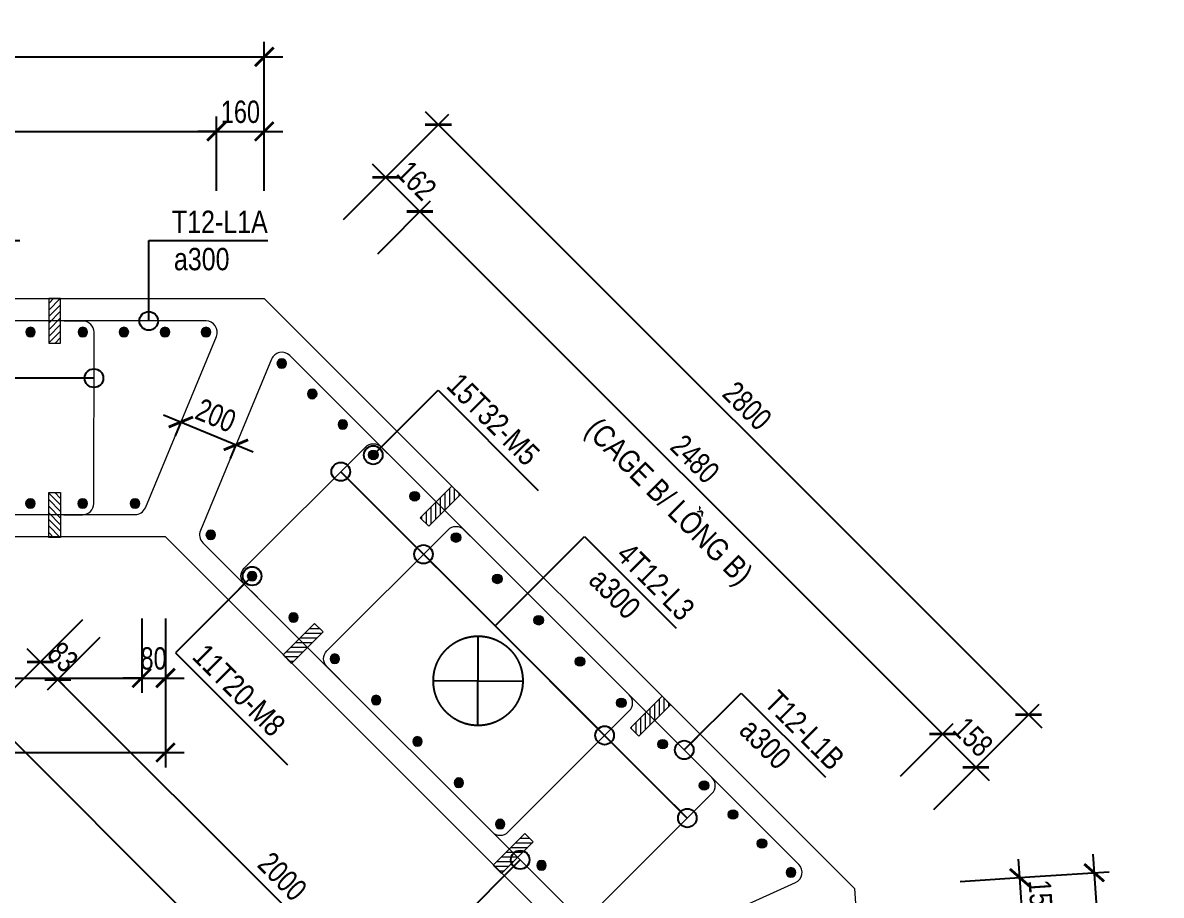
# Model space of a CAD drawing. Header units: millimetres. Extents: x 2611025 to 4139346, y -89870 to 101087.
# Drawn here: x 3297147 to 3312421, y -10516 to 1195 of the extents above; entities that cross this region are included whole.
import ezdxf
from ezdxf.enums import TextEntityAlignment as Align

# ---------------------------------------------------------------- set-up
doc = ezdxf.new("R2010")
doc.units = ezdxf.units.MM
doc.header["$LTSCALE"] = 1200
doc.header["$PDMODE"] = 35
doc.linetypes.add('CENTER', pattern=[2, 1.25, -0.25, 0.25, -0.25])
doc.linetypes.add('HIDDEN', pattern=[0.375, 0.25, -0.125])
for name, color, linetype, lineweight in [('5', 5, 'Continuous', 13), ('BOUND', 3, 'Continuous', 20), ('ENOTE', 2, 'Continuous', 15), ('GRID', 74, 'CENTER', 15), ('LEADER', 8, 'Continuous', 9), ('MCT', 6, 'Continuous', 20), ('TEXTEN', 3, 'Continuous', 13), ('TEXTMA', 2, 'Continuous', 13), ('TEXTVN', 2, 'Continuous', 20), ('TIE', 4, 'Continuous', 13)]:
    doc.layers.add(name, color=color, linetype=linetype, lineweight=lineweight)
doc.layers.add('CDC.02.DIM', color=1, linetype='Continuous')
doc.layers.add('MIE', color=5, linetype='HIDDEN')
doc.styles.add('DB_Arial', font='arial.ttf', dxfattribs={"width": 0.8})
doc.styles.add('SMTEXT', font='arial.ttf', dxfattribs={"width": 0.75})
doc.dimstyles.new('BSV25', dxfattribs={"dimtxt": 300, "dimasz": 250, "dimexe": 200, "dimexo": 0, "dimgap": 108, "dimtad": 1, "dimdec": 0, "dimlfac": 0.25, "dimdsep": 46, "dimtxsty": 'SMTEXT', "dimblk": 'ARCHTICK', "dimcen": 100, "dimdle": 250, "dimclrd": 256, "dimclre": 256, "dimclrt": 2, "dimadec": 0, "dimazin": 0, "dimtfac": 1, "dimtdec": 0, "dimtix": 1, "dimtmove": 2, "dimatfit": 3, "dimfxl": 800, "dimfxlon": 1, "dimtolj": 1, "dimtzin": 0, "dimarcsym": 0})

# ---------------------------------------------------------------- blocks, each defined once
blk = doc.blocks.new('mct1')
at = {"lineweight": 9}
h = blk.add_hatch(color=256, dxfattribs=at)
h.dxf.hatch_style = 1
h.paths.add_polyline_path([(-16, 0, 1), (16, 0, 1)])
blk.add_circle((0, 0), 16, dxfattribs=at)
blk = doc.blocks.new('_ArchTick')
at = {"color": 0, "linetype": 'ByBlock', "const_width": 0.15}
blk.add_lwpolyline([(-0.5, -0.5), (0.5, 0.5)], dxfattribs=at)
blk = doc.blocks.new('*D722')
at = {"layer": 'CDC.02.DIM', "lineweight": -2, "transparency": 16777216}
for p, q in [((3299036.493402886, -4068.741166041), (3300237.536795152, -4566.229628114263)), ((3299267.463286014, -4164.412024130113), (3299190.926599541, -4349.187930634478)), ((3300006.566912024, -4470.558770021191), (3299930.030225551, -4655.334676525788))]:
    blk.add_line(p, q, dxfattribs=at)
at = {"layer": 'Defpoints', "color": 0, "transparency": 16777216}
for p in [(3299267.463286014, -4164.412024130113), (3300006.566912024, -4470.558770021191), (3300006.566912024, -4470.558770023286)]:
    blk.add_point(p, dxfattribs=at)
at = {"layer": 'CDC.02.DIM', "lineweight": -2, "transparency": 16777216, "xscale": 250, "yscale": 250, "zscale": 250}
for p, rotation in [((3299267.463286014, -4164.412024131976), 157.5000000000861), ((3300006.566912024, -4470.558770023286), 337.5000000000862)]:
    blk.add_blockref('_ArchTick', p, dxfattribs=dict(at, rotation=rotation))
at = {"layer": 'CDC.02.DIM', "color": 2, "transparency": 16777216, "insert": (3299736.961256738, -4076.194027603371), "char_height": 300, "attachment_point": 5, "rotation": 337.5000000000861, "style": 'SMTEXT'}
blk.add_mtext('\\A1;200', dxfattribs=at)
blk = doc.blocks.new('*D690')
at = {"layer": 'CDC.02.DIM', "lineweight": -2, "transparency": 16777216}
for p, q in [((3289784.985487569, -62.85464714717818), (3289784.985487569, 937.1453528528218)), ((3300386.938766096, -62.85464714717818), (3300386.938766096, 937.1453528528218)), ((3289534.985487569, 737.1453528528218), (3300636.938766096, 737.1453528528218))]:
    blk.add_line(p, q, dxfattribs=at)
at = {"layer": 'Defpoints', "color": 0, "transparency": 16777216}
for p in [(3300386.938766096, 737.1453528528218), (3289784.985487569, -2507.009509274911), (3300386.938766096, -2507.009509274911)]:
    blk.add_point(p, dxfattribs=at)
at = {"layer": 'CDC.02.DIM', "lineweight": -2, "transparency": 16777216, "xscale": 250, "yscale": 250, "zscale": 250, "rotation": 180}
blk.add_blockref('_ArchTick', (3289784.985487569, 737.1453528528218), dxfattribs=at)
at = {"layer": 'CDC.02.DIM', "lineweight": -2, "transparency": 16777216, "xscale": 250, "yscale": 250, "zscale": 250}
blk.add_blockref('_ArchTick', (3300386.938766096, 737.1453528528218), dxfattribs=at)
at = {"layer": 'CDC.02.DIM', "color": 2, "transparency": 16777216, "insert": (3295085.962126832, 998.3172491693293), "char_height": 300, "attachment_point": 5, "style": 'SMTEXT'}
blk.add_mtext('\\A1;2650', dxfattribs=at)
blk = doc.blocks.new('*D691')
at = {"layer": 'CDC.02.DIM', "lineweight": -2, "transparency": 16777216}
for p, q in [((3289783.185216455, -7800.26799046871), (3289783.185216455, -8800.26799046871)), ((3299061.455366502, -7800.26799046871), (3299061.455366502, -8800.26799046871)), ((3289533.185216455, -8600.26799046871), (3299311.455366502, -8600.26799046871))]:
    blk.add_line(p, q, dxfattribs=at)
at = {"layer": 'Defpoints', "color": 0, "transparency": 16777216}
for p in [(3289783.185216455, -5547.601401415828), (3299061.455366502, -5707.009509274911), (3299061.455366502, -8600.26799046871)]:
    blk.add_point(p, dxfattribs=at)
at = {"layer": 'CDC.02.DIM', "lineweight": -2, "transparency": 16777216, "xscale": 250, "yscale": 250, "zscale": 250, "rotation": 180}
blk.add_blockref('_ArchTick', (3289783.185216455, -8600.26799046871), dxfattribs=at)
at = {"layer": 'CDC.02.DIM', "lineweight": -2, "transparency": 16777216, "xscale": 250, "yscale": 250, "zscale": 250}
blk.add_blockref('_ArchTick', (3299061.455366502, -8600.26799046871), dxfattribs=at)
at = {"layer": 'CDC.02.DIM', "color": 2, "transparency": 16777216, "insert": (3294422.320291478, -8338.993774916187), "char_height": 300, "attachment_point": 5, "style": 'SMTEXT'}
blk.add_mtext('\\A1;2320', dxfattribs=at)
blk = doc.blocks.new('*D692')
at = {"layer": 'CDC.02.DIM', "lineweight": -2, "transparency": 16777216}
for p, q in [((3290783.185216455, -6800.26799046871), (3290783.185216455, -7800.26799046871)), ((3298741.871294362, -6800.26799046871), (3298741.871294362, -7800.26799046871)), ((3290533.185216455, -7600.26799046871), (3298991.871294362, -7600.26799046871))]:
    blk.add_line(p, q, dxfattribs=at)
at = {"layer": 'Defpoints', "color": 0, "transparency": 16777216}
for p in [(3290783.185216455, -4547.601401415828), (3298741.871294362, -5381.729951120506), (3298741.871294362, -7600.26799046871)]:
    blk.add_point(p, dxfattribs=at)
at = {"layer": 'CDC.02.DIM', "lineweight": -2, "transparency": 16777216, "xscale": 250, "yscale": 250, "zscale": 250, "rotation": 180}
blk.add_blockref('_ArchTick', (3290783.185216455, -7600.26799046871), dxfattribs=at)
at = {"layer": 'CDC.02.DIM', "lineweight": -2, "transparency": 16777216, "xscale": 250, "yscale": 250, "zscale": 250}
blk.add_blockref('_ArchTick', (3298741.871294362, -7600.26799046871), dxfattribs=at)
at = {"layer": 'CDC.02.DIM', "color": 2, "transparency": 16777216, "insert": (3294762.528255409, -7339.096094152203), "char_height": 300, "attachment_point": 5, "style": 'SMTEXT'}
blk.add_mtext('\\A1;1990', dxfattribs=at)
blk = doc.blocks.new('*D694')
at = {"layer": 'CDC.02.DIM', "lineweight": -2, "transparency": 16777216}
for p, q in [((3298741.871294362, -6800.26799046871), (3298741.871294362, -7800.26799046871)), ((3299061.455366502, -6800.26799046871), (3299061.455366502, -7800.26799046871)), ((3298741.871294362, -7600.26799046871), (3298491.871294362, -7600.26799046871)), ((3298741.871294362, -7600.26799046871), (3299061.455366502, -7600.26799046871)), ((3299061.455366502, -7600.26799046871), (3299311.455366502, -7600.26799046871))]:
    blk.add_line(p, q, dxfattribs=at)
at = {"layer": 'Defpoints', "color": 0, "transparency": 16777216}
for p in [(3298741.871294362, -5381.729951120506), (3299061.455366502, -5707.009509274911), (3299061.455366502, -7600.26799046871)]:
    blk.add_point(p, dxfattribs=at)
at = {"layer": 'CDC.02.DIM', "lineweight": -2, "transparency": 16777216, "xscale": 250, "yscale": 250, "zscale": 250}
blk.add_blockref('_ArchTick', (3298741.871294362, -7600.26799046871), dxfattribs=at)
at = {"layer": 'CDC.02.DIM', "lineweight": -2, "transparency": 16777216, "xscale": 250, "yscale": 250, "zscale": 250, "rotation": 180}
blk.add_blockref('_ArchTick', (3299061.455366502, -7600.26799046871), dxfattribs=at)
at = {"layer": 'CDC.02.DIM', "color": 2, "transparency": 16777216, "insert": (3298901.663330432, -7339.096094152203), "char_height": 300, "attachment_point": 5, "style": 'SMTEXT'}
blk.add_mtext('\\A1;80', dxfattribs=at)
blk = doc.blocks.new('*D695')
at = {"layer": 'CDC.02.DIM', "lineweight": -2, "transparency": 16777216}
for p, q in [((3290784.985487569, -1062.854647147178), (3290784.985487569, -62.85464714717818)), ((3299746.723580187, -1062.854647147178), (3299746.723580187, -62.85464714717818)), ((3290534.985487569, -262.8546471471782), (3299996.723580187, -262.8546471471782))]:
    blk.add_line(p, q, dxfattribs=at)
at = {"layer": 'Defpoints', "color": 0, "transparency": 16777216}
for p in [(3299746.723580187, -262.8546471471782), (3290784.985487569, -2507.009509274911), (3299746.723580187, -2507.009509274911)]:
    blk.add_point(p, dxfattribs=at)
at = {"layer": 'CDC.02.DIM', "lineweight": -2, "transparency": 16777216, "xscale": 250, "yscale": 250, "zscale": 250, "rotation": 180}
blk.add_blockref('_ArchTick', (3290784.985487569, -262.8546471471782), dxfattribs=at)
at = {"layer": 'CDC.02.DIM', "lineweight": -2, "transparency": 16777216, "xscale": 250, "yscale": 250, "zscale": 250}
blk.add_blockref('_ArchTick', (3299746.723580187, -262.8546471471782), dxfattribs=at)
at = {"layer": 'CDC.02.DIM', "color": 2, "transparency": 16777216, "insert": (3295265.854533878, -1.68275083067067), "char_height": 300, "attachment_point": 5, "style": 'SMTEXT'}
blk.add_mtext('\\A1;2240', dxfattribs=at)
blk = doc.blocks.new('*D697')
at = {"layer": 'CDC.02.DIM', "lineweight": -2, "transparency": 16777216}
for p, q in [((3299746.723580187, -1062.854647147178), (3299746.723580187, -62.85464714717818)), ((3300386.938766096, -1062.854647147178), (3300386.938766096, -62.85464714717818)), ((3299746.723580187, -262.8546471471782), (3299496.723580187, -262.8546471471782)), ((3299746.723580187, -262.8546471471782), (3300386.938766096, -262.8546471471782)), ((3300386.938766096, -262.8546471471782), (3300636.938766096, -262.8546471471782))]:
    blk.add_line(p, q, dxfattribs=at)
at = {"layer": 'Defpoints', "color": 0, "transparency": 16777216}
for p in [(3300386.938766096, -262.8546471471782), (3299746.723580187, -2507.009509274911), (3300386.938766096, -2507.009509274911)]:
    blk.add_point(p, dxfattribs=at)
at = {"layer": 'CDC.02.DIM', "lineweight": -2, "transparency": 16777216, "xscale": 250, "yscale": 250, "zscale": 250}
blk.add_blockref('_ArchTick', (3299746.723580187, -262.8546471471782), dxfattribs=at)
at = {"layer": 'CDC.02.DIM', "lineweight": -2, "transparency": 16777216, "xscale": 250, "yscale": 250, "zscale": 250, "rotation": 180}
blk.add_blockref('_ArchTick', (3300386.938766096, -262.8546471471782), dxfattribs=at)
at = {"layer": 'CDC.02.DIM', "color": 2, "transparency": 16777216, "insert": (3300066.831173141, -1.68275083067067), "char_height": 300, "attachment_point": 5, "style": 'SMTEXT'}
blk.add_mtext('\\A1;160', dxfattribs=at)
blk = doc.blocks.new('*D698')
at = {"layer": 'CDC.02.DIM', "lineweight": -2, "transparency": 16777216}
for p, q in [((3302545.177280068, 4.782395291142166), (3310818.326619952, -8268.366944591748)), ((3302156.268550416, -737.6797249547672), (3302863.375331602, -30.5729437682312)), ((3310075.864499706, -8657.275674244389), (3310782.971280892, -7950.168893057853))]:
    blk.add_line(p, q, dxfattribs=at)
at = {"layer": 'Defpoints', "color": 0, "transparency": 16777216}
for p in [(3300386.938766096, -2507.009509274736), (3310641.549924655, -8091.590249295114), (3308306.534715386, -10426.60545856436)]:
    blk.add_point(p, dxfattribs=at)
at = {"layer": 'CDC.02.DIM', "lineweight": -2, "transparency": 16777216, "xscale": 250, "yscale": 250, "zscale": 250}
for p, rotation in [((3302721.953975365, -171.9943000054918), 135.0000000000034), ((3310641.549924655, -8091.590249295114), 315.0000000000034)]:
    blk.add_blockref('_ArchTick', p, dxfattribs=dict(at, rotation=rotation))
at = {"layer": 'CDC.02.DIM', "color": 2, "transparency": 16777216, "insert": (3306866.42836895, -3947.115855709417), "char_height": 300, "attachment_point": 5, "rotation": 315.00000000000335, "style": 'SMTEXT'}
blk.add_mtext('\\A1;2800', dxfattribs=at)
blk = doc.blocks.new('*D699')
at = {"layer": 'CDC.02.DIM', "lineweight": -2, "transparency": 16777216}
for p, q in [((3301908.775075646, -1904.399812561926), (3302615.881856833, -1197.29303137539)), ((3302297.683805299, -1161.937692316016), (3309665.41813887, -8529.672025886131)), ((3308922.956018624, -8918.580755539006), (3309630.06279981, -8211.47397435247))]:
    blk.add_line(p, q, dxfattribs=at)
at = {"layer": 'Defpoints', "color": 0, "transparency": 16777216}
for p in [(3300587.281142861, -3225.893745347857), (3309488.641443573, -8352.89533058973), (3307602.911948325, -10238.62482583825)]:
    blk.add_point(p, dxfattribs=at)
at = {"layer": 'CDC.02.DIM', "lineweight": -2, "transparency": 16777216, "xscale": 250, "yscale": 250, "zscale": 250}
for p, rotation in [((3302474.460500595, -1338.71438761265), 135.0000000000034), ((3309488.641443573, -8352.89533058973), 315.0000000000034)]:
    blk.add_blockref('_ArchTick', p, dxfattribs=dict(at, rotation=rotation))
at = {"layer": 'CDC.02.DIM', "color": 2, "transparency": 16777216, "insert": (3306166.227391025, -4661.128440160071), "char_height": 300, "attachment_point": 5, "rotation": 315.00000000000335, "style": 'SMTEXT'}
blk.add_mtext('\\A1;2480', dxfattribs=at)
blk = doc.blocks.new('*D700')
at = {"layer": 'CDC.02.DIM', "lineweight": -2, "transparency": 16777216}
for p, q in [((3301449.16176923, -1444.786506140139), (3302156.268550416, -737.6797249533702)), ((3302014.847194179, -879.1010811908636), (3301838.070498883, -702.3243858942296)), ((3302474.460500598, -1338.714387609856), (3302014.847194179, -879.1010811908636)), ((3301908.775075649, -1904.399812559132), (3302615.881856835, -1197.293031372363)), ((3302474.460500598, -1338.714387609856), (3302651.237195895, -1515.49108290649))]:
    blk.add_line(p, q, dxfattribs=at)
at = {"layer": 'Defpoints', "color": 0, "transparency": 16777216}
for p in [(3302014.847194179, -879.1010811908636), (3300386.938766096, -2507.009509274736), (3300587.281142861, -3225.893745347625)]:
    blk.add_point(p, dxfattribs=at)
at = {"layer": 'CDC.02.DIM', "lineweight": -2, "transparency": 16777216, "xscale": 250, "yscale": 250, "zscale": 250}
for p, rotation in [((3302014.847194179, -879.1010811908636), 315.0000000000034), ((3302474.460500598, -1338.714387609856), 135.0000000000034)]:
    blk.add_blockref('_ArchTick', p, dxfattribs=dict(at, rotation=rotation))
at = {"layer": 'CDC.02.DIM', "color": 2, "transparency": 16777216, "insert": (3302429.330266329, -924.2313154595904), "char_height": 300, "attachment_point": 5, "rotation": 315.00000000000335, "style": 'SMTEXT'}
blk.add_mtext('\\A1;162', dxfattribs=at)
blk = doc.blocks.new('*D701')
at = {"layer": 'CDC.02.DIM', "lineweight": -2, "transparency": 16777216}
for p, q in [((3308922.956018626, -8918.580755537376), (3309630.062799812, -8211.47397435084)), ((3309488.641443575, -8352.8953305881), (3309311.864748278, -8176.118635291466)), ((3309488.641443575, -8352.8953305881), (3309934.443143468, -8798.69703048165)), ((3309368.757718519, -9364.382455430925), (3310075.864499706, -8657.275674244389)), ((3309934.443143468, -8798.69703048165), (3310111.219838765, -8975.473725778284))]:
    blk.add_line(p, q, dxfattribs=at)
at = {"layer": 'Defpoints', "color": 0, "transparency": 16777216}
for p in [(3309934.443143468, -8798.69703048165), (3307602.911948325, -10238.62482583825), (3308306.534715386, -10426.60545856413)]:
    blk.add_point(p, dxfattribs=at)
at = {"layer": 'CDC.02.DIM', "lineweight": -2, "transparency": 16777216, "xscale": 250, "yscale": 250, "zscale": 250}
for p, rotation in [((3309488.641443575, -8352.8953305881), 315.0000000000034), ((3309934.443143468, -8798.69703048165), 135.0000000000034)]:
    blk.add_blockref('_ArchTick', p, dxfattribs=dict(at, rotation=rotation))
at = {"layer": 'CDC.02.DIM', "color": 2, "transparency": 16777216, "insert": (3309896.218712462, -8391.119761593873), "char_height": 300, "attachment_point": 5, "rotation": 315.00000000000335, "style": 'SMTEXT'}
blk.add_mtext('\\A1;158', dxfattribs=at)
blk = doc.blocks.new('*D702')
at = {"layer": 'CDC.02.DIM', "lineweight": -2, "transparency": 16777216}
for p, q in [((3297240.824296971, -7527.640578805236), (3296533.717515784, -8234.747359991772)), ((3296498.362176725, -7916.54930845811), (3302983.494140318, -14401.68127205037)), ((3303372.402869971, -13659.21915180446), (3302665.296088784, -14366.32593299099))]:
    blk.add_line(p, q, dxfattribs=at)
at = {"layer": 'Defpoints', "color": 0, "transparency": 16777216}
for p in [(3299061.455366502, -5707.00950927427), (3305193.033939501, -11838.58808227349), (3302806.717445021, -14224.90457675373)]:
    blk.add_point(p, dxfattribs=at)
at = {"layer": 'CDC.02.DIM', "lineweight": -2, "transparency": 16777216, "xscale": 250, "yscale": 250, "zscale": 250}
for p, rotation in [((3296675.138872022, -8093.326003754511), 135.0000000000034), ((3302806.717445021, -14224.90457675373), 315.0000000000034)]:
    blk.add_blockref('_ArchTick', p, dxfattribs=dict(at, rotation=rotation))
at = {"layer": 'CDC.02.DIM', "color": 2, "transparency": 16777216, "insert": (3299925.604577462, -10974.43887131335), "char_height": 300, "attachment_point": 5, "rotation": 315.00000000000335, "style": 'SMTEXT'}
blk.add_mtext('\\A1;2168', dxfattribs=at)
blk = doc.blocks.new('*D703')
at = {"layer": 'CDC.02.DIM', "lineweight": -2, "transparency": 16777216}
for p, q in [((3298182.3964241, -7054.999143563444), (3297475.289642913, -7762.10592474998)), ((3297439.934303854, -7443.907873216085), (3303450.883764116, -13454.85733347759)), ((3303839.792493769, -12712.39521323168), (3303132.685712582, -13419.50199441821))]:
    blk.add_line(p, q, dxfattribs=at)
at = {"layer": 'Defpoints', "color": 0, "transparency": 16777216}
for p in [(3299525.928093798, -5711.467473864788), (3305184.310362669, -11367.8773443317), (3303274.107068819, -13278.08063818095)]:
    blk.add_point(p, dxfattribs=at)
at = {"layer": 'CDC.02.DIM', "lineweight": -2, "transparency": 16777216, "xscale": 250, "yscale": 250, "zscale": 250}
for p, rotation in [((3297616.710999151, -7620.684568512719), 135.0000000000034), ((3303274.107068819, -13278.08063818095), 315.0000000000034)]:
    blk.add_blockref('_ArchTick', p, dxfattribs=dict(at, rotation=rotation))
at = {"layer": 'CDC.02.DIM', "color": 2, "transparency": 16777216, "insert": (3300630.085452926, -10264.70618440607), "char_height": 300, "attachment_point": 5, "rotation": 315.00000000000335, "style": 'SMTEXT'}
blk.add_mtext('\\A1;2000', dxfattribs=at)
blk = doc.blocks.new('*D705')
at = {"layer": 'CDC.02.DIM', "lineweight": -2, "transparency": 16777216}
for p, q in [((3297947.931078157, -6820.533797618933), (3297240.82429697, -7527.640578805469)), ((3298182.396424101, -7054.999143562745), (3297475.289642914, -7762.105924749281)), ((3297382.245653207, -7386.219222568208), (3297205.468957911, -7209.442527271807)), ((3297382.245653207, -7386.219222568208), (3297616.710999151, -7620.684568512021)), ((3297616.710999151, -7620.684568512021), (3297793.487694448, -7797.461263808655))]:
    blk.add_line(p, q, dxfattribs=at)
at = {"layer": 'Defpoints', "color": 0, "transparency": 16777216}
for p in [(3299061.455366502, -5707.00950927427), (3299525.928093798, -5711.467473864788), (3297616.710999151, -7620.684568512021)]:
    blk.add_point(p, dxfattribs=at)
at = {"layer": 'CDC.02.DIM', "lineweight": -2, "transparency": 16777216, "xscale": 250, "yscale": 250, "zscale": 250}
for p, rotation in [((3297382.245653207, -7386.219222568208), 315.0000000000034), ((3297616.710999151, -7620.684568512021), 135.0000000000034)]:
    blk.add_blockref('_ArchTick', p, dxfattribs=dict(at, rotation=rotation))
at = {"layer": 'CDC.02.DIM', "color": 2, "transparency": 16777216, "insert": (3297684.227095746, -7318.703125973698), "char_height": 300, "attachment_point": 5, "rotation": 315.00000000000335, "style": 'SMTEXT'}
blk.add_mtext('\\A1;83', dxfattribs=at)
blk = doc.blocks.new('*D706')
at = {"layer": 'CDC.02.DIM', "lineweight": -2, "transparency": 16777216}
for p, q in [((3311504.860331328, -9964.368947414972), (3312237.938756177, -21040.13509177693)), ((3310723.117689779, -10266.65762134083), (3311720.934460912, -10200.61451991246)), ((3311423.174563914, -20843.51538013644), (3312420.991335046, -20777.47227870807))]:
    blk.add_line(p, q, dxfattribs=at)
at = {"layer": 'Defpoints', "color": 0, "transparency": 16777216}
for p in [(3308306.534715387, -10426.60545856427), (3312221.42798082, -20790.68089899374), (3309006.987137797, -21003.43703696717)]:
    blk.add_point(p, dxfattribs=at)
at = {"layer": 'CDC.02.DIM', "lineweight": -2, "transparency": 16777216, "xscale": 250, "yscale": 250, "zscale": 250}
for p, rotation in [((3311521.371106686, -10213.82314019813), 93.78674715767883), ((3312221.42798082, -20790.68089899374), 273.7867471576789)]:
    blk.add_blockref('_ArchTick', p, dxfattribs=dict(at, rotation=rotation))
at = {"layer": 'CDC.02.DIM', "color": 2, "transparency": 16777216, "insert": (3312132.001242046, -15485.00341755711), "char_height": 300, "attachment_point": 5, "rotation": 273.78674715767886, "style": 'SMTEXT'}
blk.add_mtext('\\A1;2650', dxfattribs=at)
blk = doc.blocks.new('*D709')
at = {"layer": 'CDC.02.DIM', "lineweight": -2, "transparency": 16777216}
for p, q in [((3310523.554335551, -10279.86624162665), (3310507.043560194, -10030.41204884349)), ((3309725.300918645, -10332.70072276934), (3310723.117689778, -10266.65762134097)), ((3310564.532260192, -10898.98405361065), (3310523.554335551, -10279.86624162665)), ((3309766.278843286, -10951.81853475334), (3310764.095614418, -10885.77543332498)), ((3310564.532260192, -10898.98405361065), (3310581.043035549, -11148.43824639381))]:
    blk.add_line(p, q, dxfattribs=at)
at = {"layer": 'Defpoints', "color": 0, "transparency": 16777216}
for p in [(3310523.554335551, -10279.86624162665), (3308306.534715387, -10426.60545856427), (3307983.718264419, -11069.80194866081)]:
    blk.add_point(p, dxfattribs=at)
at = {"layer": 'CDC.02.DIM', "lineweight": -2, "transparency": 16777216, "xscale": 250, "yscale": 250, "zscale": 250}
for p, rotation in [((3310523.554335551, -10279.86624162665), 273.7867471576789), ((3310564.532260192, -10898.98405361065), 93.78674715767883)]:
    blk.add_blockref('_ArchTick', p, dxfattribs=dict(at, rotation=rotation))
at = {"layer": 'CDC.02.DIM', "color": 2, "transparency": 16777216, "insert": (3310804.644996164, -10572.17654557983), "char_height": 300, "attachment_point": 5, "rotation": 273.78674715767886, "style": 'SMTEXT'}
blk.add_mtext('\\A1;155', dxfattribs=at)
blk = doc.blocks.new('tremie')
at = {"layer": 'MIE', "color": 74, "ltscale": 1000}
for p, q in [((424.2640687227249, -424.2640687111998), (-424.2640687087551, 424.2640687113162)), ((424.2640687217936, 424.2640687118983), (-424.2640687078238, -424.2640687117819))]:
    blk.add_line(p, q, dxfattribs=at)
at = {"layer": 'MIE', "ltscale": 500}
blk.add_circle((0, 0), 600, dxfattribs=at)
blk = doc.blocks.new('sp')
at = {"layer": '5', "lineweight": 20}
h = blk.add_hatch(dxfattribs=at)
h.set_pattern_fill('ANSI31', color=256, scale=500)
h.set_pattern_definition([(45, (0, 0), (-44.19417382415922, 44.19417382415922), [])])
h.paths.add_polyline_path([(80, 300), (-80, 300), (-80, -300), (80, -300)])
blk.add_lwpolyline([(-80, -300), (80, -300), (80, 300), (-80, 300)], close=True, dxfattribs=at)

msp = doc.modelspace()

# ---------------------------------------------------------------- linework, layer by layer
at = {"layer": 'BOUND'}
msp.add_lwpolyline([(3305853.211689508, -21813.61063047411), (3305193.033939501, -11838.58808227367), (3299061.455366502, -5707.009509274911), (3289183.085469199, -5707.009509274911), (3289185.085469199, -2507.009509274911), (3300386.938766096, -2507.009509274911), (3308306.534715386, -10426.6054585643), (3309046.217451384, -21602.1532952502)], close=True, dxfattribs=at)
at = {"layer": 'TIE'}
for points in [[(3292987.356712548, -2807.009509274911), (3292336.985521965, -2807.009509274911, 0.2612456384635383), (3292209.001777066, -2878.778051141708), (3290803.101724301, -5178.778051141708, 0.5857339276398054), (3290931.085469199, -5407.009509274911), (3298652.53575941, -5407.009509274911, 0.303346683605828), (3298791.117689285, -5314.412024130404), (3299743.808882745, -3014.412024129706)], [(3299743.808882744, -3014.412024130404, 0.5345111359521884), (3299605.226952868, -2807.009509274911), (3290933.085469199, -2807.009509274911, 0.5853085663476948), (3290805.002703547, -3035.078742286132), (3292206.902756572, -5335.078742286132, 0.2615840489700381), (3292334.985522224, -5407.009509274911), (3292987.356712548, -5407.009509274911)], [(3297698.323121654, -5409.012585356308), (3297948.322743583, -5409.447367636545, 0.414213562373095), (3298098.583386108, -5259.708463847579), (3298102.583383085, -2959.711942105845, 0.414213562373095), (3297952.844479296, -2809.451299580687), (3297702.844857367, -2809.01651730045)], [(3300294.17164777, -6515.461721830943), (3300117.394952474, -6338.685026534542, -0.414213562373095), (3300117.394952474, -6126.552992177836), (3301743.740549203, -4500.20739544899, -0.414213562373095), (3301955.872583559, -4500.207395448757), (3302132.649278855, -4676.984090745391)], [(3301403.487096731, -7624.777170790301), (3301226.710401434, -7448.0004754939, -0.414213562373095), (3301226.710401434, -7235.868441137194), (3302853.055998161, -5609.522844408115, -0.414213562373095), (3303065.188032519, -5609.522844407882), (3303241.964727815, -5786.299539704516)], [(3303268.564604055, -9489.854678114585), (3303445.341299351, -9666.631373410986, 0.414213562373095), (3303657.473333709, -9666.631373411685), (3305283.818930438, -8040.285776683071, 0.414213562373095), (3305283.818930438, -7828.153742326831), (3305107.042235141, -7651.377047029964)], [(3304377.880053014, -10599.17012707394), (3304554.656748312, -10775.94682237034, 0.414213562373095), (3304766.788782667, -10775.94682237104), (3306393.134379396, -9149.60122564243, 0.414213562373095), (3306393.134379396, -8937.469191286189), (3306216.3576841, -8760.692495989322)]]:
    msp.add_lwpolyline(points, format="xyb", dxfattribs=at)
msp.add_lwpolyline([(3307559.275189815, -10103.6100017039), (3300727.560455808, -3271.895267699438, 0.5345111359516762), (3300482.912508754, -3320.558770021715), (3299530.221315295, -5620.558770021133, 0.3033466836065934), (3299562.737227993, -5784.027302053699), (3305109.314472791, -11330.60454685095, 0.3123962946556996), (3305277.332909973, -11361.14708597766), (3307515.161592641, -10346.28457518615, 0.5239299349932173)], format="xyb", close=True, dxfattribs=at)

# ---------------------------------------------------------------- block references
at = {"layer": 'ENOTE'}
msp.add_blockref('sp', (3297574.503381738, -2807.009509273979), dxfattribs=at)
at = {"layer": 'ENOTE', "xscale": -1}
for p, rotation in [((3302749.261103608, -5293.59591549827), 314.9999999999737), ((3297574.503381738, -5412.410896679561), 180), ((3305569.413010243, -8113.747822133417), 314.9999999999737)]:
    msp.add_blockref('sp', p, dxfattribs=dict(at, rotation=rotation))
at = {"layer": 'ENOTE', "rotation": 134.9999999999737}
for p in [(3300906.96411486, -7135.892904244771), (3303727.116021495, -9956.044810879917)]:
    msp.add_blockref('sp', p, dxfattribs=at)
at = {"layer": 'GRID', "rotation": 224.6724061556681}
msp.add_blockref('tremie', (3303255.264665935, -7638.077108902798), dxfattribs=at)
at = {"layer": 'MCT'}
for p, xscale, yscale, zscale, rotation in [((3297250.635706645, -2957.009509274911), -4, 4, 4, 180), ((3297952.585733026, -2957.009509274911), -4, 4, 4, 180), ((3298503.466139641, -2957.009509274911), -4, 4, 4, 180), ((3299054.346546253, -2957.009509274911), -4, 4, 4, 180), ((3299605.226952868, -2957.009509274911), -4, 4, 4, 180), ((3300621.49443863, -3377.96128487651), -4, 4, 4, 180), ((3301030.931814548, -3787.398660793144), -4, 4, 4, 180), ((3301440.369190464, -4196.836036709778), -4, 4, 4, 180), ((3301849.806566382, -4606.273412626411), 4.000000000000001, 4.000000000000001, 4.000000000000001, 270.0000000000088), ((3297248.635706645, -5257.009509274911), -4, 4, 4, 180), ((3297950.585733026, -5257.009509274911), -4, 4, 4, 180), ((3298652.53575941, -5257.009509274911), -4, 4, 4, 180), ((3302404.464290861, -5160.93113710609), 4.000000000000001, 4.000000000000001, 4.000000000000001, 270.0000000000088), ((3299668.803245172, -5677.961284876626), -4, 4, 4, 180), ((3302959.12201534, -5715.588861585769), 4.000000000000001, 4.000000000000001, 4.000000000000001, 270.0000000000088), ((3300223.460969651, -6232.619009356305), -4, 4, 4, 180), ((3303513.779739819, -6270.246586065448), 4.000000000000001, 4.000000000000001, 4.000000000000001, 270.0000000000088), ((3300778.118694131, -6787.276733835868), -4, 4, 4, 180), ((3304068.437464301, -6824.904310545127), 4.000000000000001, 4.000000000000001, 4.000000000000001, 270.0000000000088), ((3301332.776418611, -7341.934458315547), -4, 4, 4, 180), ((3304623.09518878, -7379.562035024574), 4.000000000000001, 4.000000000000001, 4.000000000000001, 270.0000000000088), ((3301887.434143091, -7896.59218279511), -4, 4, 4, 180), ((3305177.752913259, -7934.219759504253), 4.000000000000001, 4.000000000000001, 4.000000000000001, 270.0000000000088), ((3302442.09186757, -8451.249907274789), -4, 4, 4, 180), ((3305732.41063774, -8488.877483983932), 4.000000000000001, 4.000000000000001, 4.000000000000001, 270.0000000000088), ((3302996.749592051, -9005.907631754468), -4, 4, 4, 180), ((3306287.068362219, -9043.53520846361), 4.000000000000001, 4.000000000000001, 4.000000000000001, 270.0000000000088), ((3306675.781965692, -9432.248811936297), 4.000000000000001, 4.000000000000001, 4.000000000000001, 270.0000000000088), ((3303551.40731653, -9560.56535623403), -4, 4, 4, 180), ((3307064.495569164, -9820.9624154091), 4.000000000000001, 4.000000000000001, 4.000000000000001, 270.0000000000088), ((3304106.065041009, -10115.22308071371), -4, 4, 4, 180), ((3307453.209172636, -10209.67601888179), -4, 4, 4, 180)]:
    msp.add_blockref('mct1', p, dxfattribs=dict(at, xscale=xscale, yscale=yscale, zscale=zscale, rotation=rotation))

# ---------------------------------------------------------------- texts
at = {"layer": 'TEXTEN', "style": 'DB_Arial', "width": 0.8}
for s, height, rotation, p in [('T12-L1A', 300, 359.999999999974, (3300433.460856304, -1627.00950928143)), ('4T12-L3', 300, 315.0022377894034, (3305974.054051487, -6852.434428817651)), ('a300', 300, 315.0022377894034, (3305249.317272337, -6834.833424726559)), ('T12-L1B', 299.9999999999999, 315, (3307985.152854031, -8860.715662329283))]:
    msp.add_text(s, height=height, rotation=rotation, dxfattribs=at).set_placement(p, align=Align.RIGHT)
for height, rotation, p in [(300, 359.999999999974, (3299174.600629259, -2127.009509280499)), (299.9999999999999, 315, (3306741.450860337, -8324.120449807902))]:
    msp.add_text('a300', height=height, rotation=rotation, dxfattribs=at).set_placement(p)
at = {"layer": 'TEXTMA', "style": 'DB_Arial', "width": 0.8}
for s, p in [('15T32-M5', (3302815.168870267, -3693.64458111889)), ('11T20-M8', (3299403.135154456, -7328.134734891413))]:
    msp.add_text(s, height=300, rotation=315, dxfattribs=at).set_placement(p)
at = {"layer": 'TEXTVN', "style": 'DB_Arial', "width": 0.8}
msp.add_text('(CAGE B/ LỒNG B)', height=300, rotation=315, dxfattribs=at).set_placement((3304675.001251006, -4292.933444964176, 5.190219204062592e-05))

# ---------------------------------------------------------------- dimensions: what is measured, and where the dimension line sits
at = {"layer": 'CDC.02.DIM'}
for base, p1, p2, picture, middle in [((3300386.938766096, 737.1453528528218), (3289784.985487569, -2507.009509274911), (3300386.938766096, -2507.009509274911), '*D690', (3295085.962126832, 998.3172491693293)), ((3299746.723580187, -262.8546471471782), (3290784.985487569, -2507.009509274911), (3299746.723580187, -2507.009509274911), '*D695', (3295265.854533878, -1.68275083067067)), ((3300386.938766096, -262.8546471471782), (3299746.723580187, -2507.009509274911), (3300386.938766096, -2507.009509274911), '*D697', (3300066.831173141, -1.68275083067067)), ((3298741.871294362, -7600.26799046871), (3290783.185216455, -4547.601401415828), (3298741.871294362, -5381.729951120506), '*D692', (3294762.528255409, -7339.096094152203)), ((3299061.455366502, -7600.26799046871), (3298741.871294362, -5381.729951120506), (3299061.455366502, -5707.009509274911), '*D694', (3298901.663330432, -7339.096094152203)), ((3299061.455366502, -8600.26799046871), (3289783.185216455, -5547.601401415828), (3299061.455366502, -5707.009509274911), '*D691', (3294422.320291478, -8338.993774916187))]:
    dim = msp.add_linear_dim(base=base, p1=p1, p2=p2, dimstyle='BSV25', dxfattribs=at)
    dim.commit()
    dim.dimension.update_dxf_attribs({"geometry": picture, "text_midpoint": middle})
for base, p1, p2, angle, picture, middle in [((3310641.549924655, -8091.590249295114), (3300386.938766096, -2507.009509274911), (3308306.534715386, -10426.60545856395), 315.0000000002019, '*D698', (3306866.42836895, -3947.115855709417)), ((3302014.847194179, -879.1010811908636), (3300587.281142861, -3225.893745347566), (3300386.938766096, -2507.009509274911), 315.0000000002019, '*D700', (3302429.330266329, -924.2313154595904)), ((3309488.641443573, -8352.89533058973), (3300587.281142861, -3225.893745347683), (3307602.911948325, -10238.62482583808), 315.0000000002019, '*D699', (3306166.227391025, -4661.128440160071)), ((3302806.717445021, -14224.90457675373), (3299061.455366502, -5707.009509274678), (3305193.033939501, -11838.58808227367), 315.0000000002019, '*D702', (3299925.604577462, -10974.43887131335)), ((3297616.710999151, -7620.684568512021), (3299061.455366502, -5707.009509274678), (3299525.928093798, -5711.467473865079), 315.0000000002019, '*D705', (3297684.227095746, -7318.703125973698)), ((3303274.107068819, -13278.08063818095), (3299525.928093798, -5711.467473865079), (3305184.310362669, -11367.87734433165), 315.0000000002019, '*D703', (3300630.085452926, -10264.70618440607)), ((3309934.443143468, -8798.69703048165), (3307602.911948325, -10238.62482583808), (3308306.534715386, -10426.60545856372), 315.0000000002019, '*D701', (3309896.218712462, -8391.119761593873)), ((3310523.554335551, -10279.86624162665), (3307983.718264419, -11069.80194866081), (3308306.534715386, -10426.6054585643), 273.7867471475, '*D709', (3310804.644996164, -10572.17654557998)), ((3312221.42798082, -20790.68089899374), (3308306.534715386, -10426.6054585643), (3309006.987137796, -21003.4370369672), 273.7867471475, '*D706', (3312132.001242046, -15485.00341755725))]:
    dim = msp.add_linear_dim(base=base, p1=p1, p2=p2, angle=angle, dimstyle='BSV25', dxfattribs=at)
    dim.commit()
    dim.dimension.update_dxf_attribs({"geometry": picture, "text_midpoint": middle})
dim = msp.add_aligned_dim(p1=(3299267.463286014, -4164.412024130055), p2=(3300006.566912025, -4470.558770021424), distance=-2.255474100815291e-09, dimstyle='BSV25', dxfattribs=at)
dim.commit()
dim.dimension.update_dxf_attribs({"geometry": '*D722', "text_midpoint": (3299736.961256738, -4076.194027603371)})

# ---------------------------------------------------------------- leaders
at = {"layer": 'LEADER'}
for points in [[(3298101.512323137, -3575.570946120948), (3295367.922473397, -3575.289544926665), (3295367.922473397, -1727.009509279451), (3297108.460889122, -1727.009509280499)], [(3298836.512253916, -2807.009509280499), (3298836.512253916, -1727.009509280499), (3300433.460856304, -1727.00950928143)], [(3301848.45288513, -4607.832633939979), (3302718.194225989, -3738.091293079837), (3304061.697110244, -5081.59417733358)], [(3301413.362268366, -4830.585676285962), (3303484.301788478, -6901.388270433003), (3304682.849682646, -5702.746749735263), (3305913.644267393, -6933.445196460758)], [(3302522.716489286, -5939.862353284203), (3303484.301788478, -6901.388270433003), (3304682.849682646, -5702.746749735263), (3305913.644267393, -6933.445196460758)], [(3306062.701075282, -9480.03452975623), (3303484.301788478, -6901.388270433003), (3304682.849682646, -5702.746749735263), (3305913.644267393, -6933.445196460758)], [(3304953.438751786, -8370.665955334262), (3303484.301788478, -6901.388270433003), (3304682.849682646, -5702.746749735263), (3305913.644267393, -6933.445196460758)], [(3300223.460969651, -6232.619009356305), (3299194.829521168, -7261.250457841961), (3300698.150716573, -8764.57165324461)], [(3306021.553666281, -8565.88847817498), (3306785.228989961, -7802.213154491677), (3307914.442175917, -8931.426340442325)], [(3303820.083832959, -10041.37390700838), (3302898.420209542, -10963.03753043007), (3304087.265996427, -12151.88331731007)]]:
    msp.add_leader(points, dimstyle='BSV25', override={"dimldrblk": 'Origin'}, dxfattribs=at)

doc.saveas('drawing.dxf')
